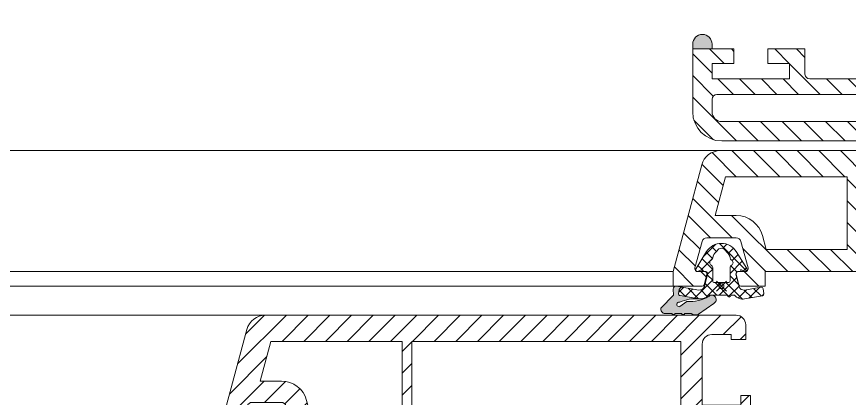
# Model space of a CAD drawing. Header units: millimetres. Extents: x -20000 to 230000, y -17405 to 24510.
# Drawn here: x 105217.7 to 105303.7, y -5920.7 to -5881.2 of the extents above; entities that cross this region are included whole.
import ezdxf

# ---------------------------------------------------------------- set-up
doc = ezdxf.new("R2010")
doc.units = ezdxf.units.MM
doc.header["$PDMODE"] = 35
doc.header["$PDSIZE"] = 0.5
doc.layers.get('0').update_dxf_attribs({"lineweight": 13})
doc.layers.add('0 - Invisible', color=43, linetype='Continuous', lineweight=0, plot=False)
doc.layers.add('1 - Joint', color=7, linetype='Continuous', lineweight=13)
doc.layers.add('1 - PVC', color=7, linetype='Continuous', lineweight=13)

# ---------------------------------------------------------------- blocks, each defined once
blk = doc.blocks.new('*U804')
at = {"layer": '1 - PVC'}
blk.add_line((-51.00000000000051, 501.8840670173668), (-50.99999999999999, 15.11598111865169), dxfattribs=at)
blk = doc.blocks.new('Rehau - Gamme Performance - Z55')
at = {"layer": '1 - PVC'}
h = blk.add_hatch(dxfattribs=at)
h.set_pattern_fill('ANSI31', color=256, scale=0.5, angle=90, style=0)
h.set_pattern_definition([(225, (0, 0), (-1.122532015133644, 1.122532015133644), [])])
edge = h.paths.add_edge_path(flags=16)
edge.add_line((-65.87251832466427, 51.19881142177838), (-65.47091301459295, 49.70000000000073))
edge.add_line((-65.47091301459295, 49.70000000000073), (-56, 49.70000000000073))
edge.add_line((-56, 49.70000000000073), (-56, 57.29999999999927))
edge.add_line((-56, 57.29999999999927), (-69.57885222706682, 57.29999999999928))
edge.add_line((-69.57885222706682, 57.29999999999928), (-70.677443916029, 53.19999999999892))
edge.add_line((-70.677443916029, 53.19999999999892), (-68.48051805564319, 53.19999999999892))
edge.add_arc((-68.48051805564319, 50.50000000000004), 2.69999999999888, 15.000000000040075, 90, ccw=False)
h.paths.add_polyline_path([(-27.20000000352593, 57.30000000000109), (-27.20000000352593, 49.70000000000073), (-55, 49.70000000000073), (-55, 57.30000000000109)], flags=16)
edge = h.paths.add_edge_path()
edge.add_line((-52.29999999999563, 5.000000000000004), (-54.5, 5.000000000000004))
edge.add_arc((-54.5, 4.500000000000004), 0.5, 90, 180)
edge.add_line((-55, 4.500000000000004), (-55, 1.000000000000004))
edge.add_arc((-54, 1.000000000000003), 1, 180, 270)
edge.add_line((-54, 3.306546357697854e-15), (-2, 1.224646799147351e-16))
edge.add_arc((-2, 2), 2, 270, 360)
edge.add_line((1.224646799147353e-16, 2), (8.572527594031472e-16, 14))
edge.add_line((8.572527594031472e-16, 14), (-3.005255888325336, 14))
edge.add_arc((-3.005255888324402, 13.80000000000172), 0.1999999999982798, 90.00000000026766, 165.00000000006)
edge.add_line((-3.198441053580608, 13.85176380902158), (-3.493185165250906, 12.75176380902121))
edge.add_arc((-3.299999999994521, 12.69999999999905), 0.1999999999990494, 164.9999999994347, 269.9999999996813)
edge.add_line((-3.299999999995634, 12.5), (-2.299999999995634, 12.5))
edge.add_arc((-2.299999999998362, 12.20000000000164), 0.2999999999983629, -5.210836206970271e-10, 89.99999999947892, ccw=False)
edge.add_line((-1.999999999999999, 12.19999999999891), (-1.999999999999999, 9.5))
edge.add_arc((-2.499999999999502, 9.499999999999503), 0.4999999999995028, -90.00000000005701, 5.701394911739044e-11, ccw=False)
edge.add_line((-2.5, 9), (-6.519481944349536, 9))
edge.add_arc((-6.519481944348197, 9.499999999998188), 0.4999999999981881, 194.9999999998352, 269.99999999984664, ccw=False)
edge.add_line((-7.002444857491354, 9.370590477448786), (-7.739777747883635, 12.12235428646818))
edge.add_arc((-7.449999999996928, 12.19999999999979), 0.3000000000002084, 90.0000000000307, 195.0000000001583, ccw=False)
edge.add_line((-7.449999999997089, 12.5), (-6.699999999997089, 12.5))
edge.add_arc((-6.699999999998201, 12.69999999999905), 0.1999999999990489, 270.0000000003186, 375.0000000005654)
edge.add_line((-6.506814834741816, 12.75176380902121), (-6.801558946412114, 13.85176380902158))
edge.add_arc((-6.994744111668309, 13.80000000000173), 0.1999999999982653, 14.99999999993691, 89.99999999973564)
edge.add_line((-6.994744111667386, 14), (-20.00000000352884, 14))
edge.add_line((-20.00000000352884, 14), (-20.00000000352884, 21.89999999999964))
edge.add_line((-20.00000000352884, 21.89999999999964), (-22.20000000352593, 21.89999999999964))
edge.add_line((-22.20000000352593, 21.89999999999964), (-22.20000000352593, 23.24485357832054))
edge.add_line((-22.20000000352593, 23.24485357832054), (-24.00000000352884, 23.89999999999964))
edge.add_line((-24.00000000352884, 23.89999999999964), (-24.00000000352884, 21.75))
edge.add_line((-24.00000000352884, 21.75), (-30.30000000352447, 21.75))
edge.add_arc((-30.30000000352447, 23.25), 1.5, 180, 270, ccw=False)
edge.add_line((-31.80000000352447, 23.25), (-31.80000000352447, 29.5))
edge.add_line((-31.80000000352447, 29.5), (-32.30000000352447, 30))
edge.add_line((-32.30000000352447, 30), (-31.80000000352447, 30.5))
edge.add_line((-31.80000000352447, 30.5), (-31.80000000352447, 36.75))
edge.add_arc((-30.30000000352447, 36.75), 1.5, 90, 180, ccw=False)
edge.add_line((-30.30000000352447, 38.25), (-24.00000000352884, 38.25))
edge.add_line((-24.00000000352884, 38.25), (-24.00000000352884, 36.10000000000036))
edge.add_line((-24.00000000352884, 36.10000000000036), (-22.20000000352593, 36.75514642167946))
edge.add_line((-22.20000000352593, 36.75514642167946), (-22.20000000352593, 38.10000000000036))
edge.add_line((-22.20000000352593, 38.10000000000036), (-20.00000000352884, 38.10000000000036))
edge.add_line((-20.00000000352884, 38.10000000000036), (-20.00000000352884, 51.70000000000073))
edge.add_line((-20.00000000352884, 51.70000000000073), (-21.00000000352884, 51.70000000000073))
edge.add_line((-21.00000000352884, 51.70000000000073), (-21.00000000352884, 50.70000000000073))
edge.add_line((-21.00000000352884, 50.70000000000073), (-25.00000000352884, 50.70000000000073))
edge.add_line((-25.00000000352884, 50.70000000000073), (-25.00000000352884, 57))
edge.add_arc((-24.00000000352884, 57), 1, 90, 180, ccw=False)
edge.add_line((-24.00000000352884, 58), (-22.00000000352884, 58))
edge.add_line((-22.00000000352884, 58), (-22.00000000352884, 57.5))
edge.add_line((-22.00000000352884, 57.5), (-20.50000000352884, 57.5))
edge.add_line((-20.50000000352884, 57.5), (-20.50000000352884, 59))
edge.add_arc((-21.50000000352884, 59), 1, 0, 90)
edge.add_line((-21.50000000352884, 60), (-30.00000000352884, 60))
edge.add_line((-30.00000000352884, 60), (-70.11598111865169, 60.00000000000001))
edge.add_arc((-70.1159811186501, 58.00000000000266), 1.999999999997343, 90.00000000004562, 165.0000000000639)
edge.add_line((-72.04783277122624, 58.51763809020486), (-75, 47.50000000000001))
edge.add_line((-75, 47.50000000000001), (-75, 46.00000000000001))
edge.add_line((-75, 46.00000000000001), (-71.99474411166739, 46.00000000000001))
edge.add_arc((-71.99474411166878, 46.19999999999825), 0.1999999999982407, 270.000000000399, 345.0000000006081)
edge.add_line((-71.80155894641211, 46.14823619098025), (-71.50681483474182, 47.24823619098243))
edge.add_arc((-71.69999999999817, 47.30000000000173), 0.1999999999982765, 345.0000000002252, 449.9999999996906)
edge.add_line((-71.69999999999709, 47.50000000000001), (-72.44999999999709, 47.50000000000001))
edge.add_arc((-72.44999999999695, 47.8000000000002), 0.3000000000001961, 164.9999999998384, 269.9999999999729, ccw=False)
edge.add_line((-72.73977774788364, 47.87764571353183), (-72.00244485749863, 50.62940952255122))
edge.add_arc((-71.5194819443508, 50.49999999999819), 0.5000000000036422, 89.9999999998551, 164.9999999999016, ccw=False)
edge.add_line((-71.51948194434954, 51.00000000000183), (-68.48051805564319, 51.00000000000001))
edge.add_arc((-68.48051805564357, 50.50000000000242), 0.4999999999975842, 14.99999999999801, 89.99999999995612, ccw=False)
edge.add_line((-67.99755514250137, 50.62940952255304), (-67.26022225210909, 47.87764571353183))
edge.add_arc((-67.5499999999955, 47.8), 0.2999999999999861, -90.00000000002439, 15.000000000212992, ccw=False)
edge.add_line((-67.54999999999563, 47.50000000000001), (-68.29999999999563, 47.50000000000001))
edge.add_arc((-68.2999999999979, 47.29999999999871), 0.200000000001296, 89.9999999993527, 194.9999999986473)
edge.add_line((-68.49318516525818, 47.24823619098243), (-68.19844105358061, 46.14823619098025))
edge.add_arc((-68.00525588832438, 46.19999999999768), 0.1999999999976693, 194.9999999992672, 269.9999999997273)
edge.add_line((-68.00525588832534, 46.00000000000001), (-65.5, 46.00000000000001))
edge.add_line((-65.5, 46.00000000000001), (-65.5, 47.50000000000001))
edge.add_line((-65.5, 47.50000000000001), (-50.22787593817338, 47.5))
edge.add_arc((-50.22787593817412, 46.50000000000196), 0.9999999999980389, -4.500000000040188, 89.99999999995771, ccw=False)
edge.add_line((-49.230958604443, 46.42154090427357), (-52, 11.23753400942223))
edge.add_line((-52, 11.23753400942224), (-55, 11.5))
edge.add_line((-55, 11.5), (-55, 9.000000000000004))
edge.add_line((-55, 9.000000000000004), (-51.50847331320983, 9.000000000000004))
edge.add_arc((-51.5084733132132, 14.00000000000103), 5.000000000001023, 270.0000000000385, 295.0000000000382)
edge.add_line((-49.39538200450625, 9.46846106481826), (-48.92550278250565, 9.687569344445368))
edge.add_arc((-48.41836086841914, 8.600000000007077), 1.199999999993857, 74.20892022657262, 115.0000000000137, ccw=False)
edge.add_arc((-48.5, 8.311321888265972), 1.499999999999998, 1.34718902700115e-11, 74.20892022657029, ccw=False)
edge.add_line((-47, 8.311321888266324), (-47, 3.70000000000073))
edge.add_arc((-48, 3.70000000000073), 1, -90, 0, ccw=False)
edge.add_line((-48, 2.700000000000731), (-52.29999999999563, 2.700000000000731))
edge.add_line((-52.29999999999563, 2.700000000000731), (-52.29999999999563, 5.000000000000004))
edge = h.paths.add_edge_path(flags=16)
edge.add_arc((-35.80000000352447, 28.5), 1, 180, 270)
edge.add_line((-35.80000000352447, 27.5), (-34.00000000352884, 27.5))
edge.add_line((-34.00000000352884, 27.5), (-34.00000000352884, 23.25))
edge.add_arc((-34.00000000352702, 23.05000000000109), 0.1999999999989086, 90.0000000005211, 180.0000000005211)
edge.add_line((-34.20000000352593, 23.04999999999928), (-34.20000000352593, 2.699999999998912))
edge.add_line((-34.20000000352593, 2.699999999998911), (-44.79999999999563, 2.699999999998911))
edge.add_line((-44.79999999999563, 2.699999999998911), (-44.79999999999563, 4.199999999998911))
edge.add_line((-44.79999999999563, 4.199999999998911), (-44.79999999999563, 5.800000000001094))
edge.add_line((-44.79999999999563, 5.800000000001094), (-44.79999999999563, 8.311321888266324))
edge.add_arc((-48.49999999999427, 8.311321888267054), 3.699999999998631, 359.9999999999887, 434.2089202265474)
edge.add_arc((-48.41836086841614, 8.599999999998895), 3.400000000002142, 74.20892022654432, 113.1443181339283)
edge.add_line((-49.75472569586418, 11.72636035158576), (-49.17440767002699, 19.10000000000037))
edge.add_line((-49.17440767002699, 19.10000000000037), (-46.89684091042, 48.03922954786503))
edge.add_arc((-46.39838224355474, 48.00000000000131), 0.4999999999986852, 90.00000000000807, 175.5000000000115, ccw=False)
edge.add_line((-46.39838224355481, 48.5), (-31.90000000353029, 48.5))
edge.add_line((-31.90000000353029, 48.5), (-22.20000000352593, 48.5))
edge.add_line((-22.20000000352593, 48.5), (-22.20000000352593, 40.44999999999891))
edge.add_line((-22.20000000352593, 40.44999999999891), (-30.30000000352447, 40.44999999999891))
edge.add_arc((-30.30000000352732, 36.74999999999739), 3.700000000001523, 89.99999999995588, 179.9999999999595)
edge.add_line((-34.00000000352884, 36.75), (-34.00000000352884, 32.5))
edge.add_line((-34.00000000352884, 32.5), (-35.80000000352447, 32.5))
edge.add_arc((-35.80000000352447, 31.5), 1, 90, 179.9999999999998)
edge.add_line((-36.80000000352447, 31.5), (-36.80000000352447, 30.89999999999964))
edge.add_line((-36.80000000352447, 30.89999999999964), (-34.00000000352884, 30.89999999999964))
edge.add_line((-34.00000000352884, 30.89999999999964), (-34.00000000352884, 29.10000000000037))
edge.add_line((-34.00000000352884, 29.10000000000037), (-36.80000000352447, 29.10000000000037))
edge.add_line((-36.80000000352447, 29.10000000000037), (-36.80000000352447, 28.5))
edge = h.paths.add_edge_path(flags=16)
edge.add_line((-22.20000000352593, 2.69999999999891), (-22.20000000352593, 19.54999999999927))
edge.add_line((-22.20000000352593, 19.54999999999927), (-30.30000000352447, 19.54999999999928))
edge.add_arc((-30.30000000352655, 23.2500000000047), 3.700000000005421, 223.1362588713335, 270.0000000000321, ccw=False)
edge.add_line((-33.00000000352884, 20.72017787186451), (-33.00000000352884, 2.699999999998912))
edge.add_line((-33.00000000352884, 2.699999999998911), (-22.20000000352593, 2.69999999999891))
h.paths.add_polyline_path([(-13, 11.79999999999927), (-13, 2.699999999998909), (-21.20000000352593, 2.69999999999891), (-21.20000000352593, 11.79999999999927)], flags=16)
edge = h.paths.add_edge_path(flags=16)
edge.add_arc((-6.519481944347775, 9.499999999998549), 2.699999999999276, 194.9999999999267, 269.99999999996265, ccw=False)
edge.add_line((-9.127481675328454, 8.801188578225265), (-9.931010774045717, 11.79999999999927))
edge.add_line((-9.931010774045717, 11.79999999999927), (-12, 11.79999999999927))
edge.add_line((-12, 11.79999999999927), (-12, 2.699999999998909))
edge.add_line((-12, 2.699999999998909), (-2.69999999999709, 2.699999999998909))
edge.add_line((-2.69999999999709, 2.699999999998909), (-2.699999999997089, 6.799999999999272))
edge.add_line((-2.699999999997089, 6.799999999999272), (-6.519481944349536, 6.799999999999272))
at = {"layer": '0 - Invisible'}
for p in [(-69.98342188930837, 46.00000000000001), (-22.19000000000232, 29.99500000000262), (-7.999999999999999, 17), (-51.78258921149632, 14), (-4.994999999995342, 13.99999989999924), (-55, 3.367778697655221e-15), (0, 0)]:
    blk.add_point(p, dxfattribs=at)
at = {"layer": '1 - PVC', "linetype": 'ByBlock', "flags": 128}
for points in [[(-52.29999999999563, 5.000000000000004), (-54.5, 5.000000000000004, 0.414213562373095), (-55, 4.500000000000004), (-55, 1.000000000000003, 0.414213562373095), (-54, 3.306546357697854e-15), (-2, 1.224646799147353e-16, 0.414213562373095), (1.224646799147353e-16, 2), (8.572527594031472e-16, 14), (-3.005255888325336, 14, 0.339454258862365), (-3.198441053580608, 13.85176380902158), (-3.493185165250906, 12.75176380902121, 0.4931454260326414), (-3.299999999995634, 12.5), (-2.299999999995634, 12.5, -0.414213562373095), (-1.999999999999999, 12.19999999999891), (-1.999999999999999, 9.5, -0.4142135623736777), (-2.5, 9), (-6.519481944349535, 9, -0.3394542588634316), (-7.002444857491354, 9.370590477448786), (-7.739777747883635, 12.12235428646818, -0.4931454260319969), (-7.449999999997089, 12.5), (-6.699999999997089, 12.5, 0.4931454260326414), (-6.506814834741816, 12.75176380902121), (-6.801558946412114, 13.85176380902158, 0.3394542588623977), (-6.994744111667386, 14), (-20.00000000352884, 14), (-20.00000000352884, 21.89999999999964), (-22.20000000352593, 21.89999999999964), (-22.20000000352593, 23.24485357832054), (-24.00000000352884, 23.89999999999964), (-24.00000000352884, 21.75), (-30.30000000352447, 21.75, -0.414213562373095), (-31.80000000352447, 23.25), (-31.80000000352447, 29.5), (-32.30000000352447, 30), (-31.80000000352447, 30.5), (-31.80000000352447, 36.75, -0.414213562373095), (-30.30000000352447, 38.25), (-24.00000000352884, 38.25), (-24.00000000352884, 36.10000000000036), (-22.20000000352593, 36.75514642167946), (-22.20000000352593, 38.10000000000036), (-20.00000000352884, 38.10000000000036), (-20.00000000352884, 51.70000000000073), (-21.00000000352884, 51.70000000000073), (-21.00000000352884, 50.70000000000073), (-25.00000000352884, 50.70000000000073), (-25.00000000352884, 57, -0.414213562373095), (-24.00000000352884, 58), (-22.00000000352884, 58), (-22.00000000352884, 57.5), (-20.50000000352884, 57.5), (-20.50000000352884, 59, 0.414213562373095), (-21.50000000352884, 60), (-30.00000000352884, 60), (-70.11598111865169, 60.00000000000001, 0.3394542588634644), (-72.04783277122624, 58.51763809020486), (-75, 47.50000000000001), (-75, 46.00000000000001), (-71.99474411166739, 46.00000000000001, 0.3394542588644011), (-71.80155894641211, 46.14823619098025), (-71.50681483474182, 47.24823619098243, 0.493145426028392), (-71.69999999999709, 47.50000000000001), (-72.44999999999709, 47.50000000000001, -0.4931454260320239), (-72.73977774788364, 47.87764571353183), (-72.00244485749863, 50.62940952255122, -0.3394542588636037), (-71.51948194434954, 51.00000000000183), (-68.48051805564319, 51.00000000000001, -0.3394542588631731), (-67.99755514250137, 50.62940952255304), (-67.26022225210909, 47.87764571353183, -0.4931454260325909), (-67.54999999999563, 47.50000000000001), (-68.29999999999563, 47.50000000000001, 0.4931454260274696), (-68.49318516525818, 47.24823619098243), (-68.19844105358061, 46.14823619098025, 0.3394542588656097), (-68.00525588832534, 46.00000000000001), (-65.5, 46.00000000000001), (-65.5, 47.50000000000001), (-50.22787593817338, 47.5, -0.437408972678621), (-49.230958604443, 46.42154090427357), (-52, 11.23753400942224), (-55, 11.5), (-55, 9.000000000000004), (-51.50847331320983, 9.000000000000004, 0.10951781168324), (-49.39538200450625, 9.46846106481826), (-48.92550278250565, 9.687569344445368, -0.1798882176655075), (-48.0918043421043, 9.754712446941998, -0.3356092712833857), (-47, 8.311321888266324), (-47, 3.70000000000073, -0.414213562373095), (-48, 2.700000000000731), (-52.29999999999563, 2.700000000000731)], [(-65.87251832466427, 51.19881142177838), (-65.47091301459295, 49.70000000000073), (-56, 49.70000000000073), (-56, 57.29999999999927), (-69.57885222706682, 57.29999999999928), (-70.677443916029, 53.19999999999892), (-68.48051805564319, 53.19999999999892, -0.3394542588631813)], [(-36.80000000352447, 28.5, 0.414213562373095), (-35.80000000352447, 27.5), (-34.00000000352884, 27.5), (-34.00000000352884, 23.25, 0.414213562373095), (-34.20000000352593, 23.04999999999928), (-34.20000000352593, 2.699999999998911), (-44.79999999999563, 2.699999999998911), (-44.79999999999563, 4.199999999998911), (-44.79999999999563, 5.800000000001094), (-44.79999999999563, 8.311321888266324, 0.335609271283394), (-47.49311737718381, 11.87168526633286, 0.1715412382788157), (-49.75472569586418, 11.72636035158576), (-49.17440767002699, 19.10000000000037), (-46.89684091042, 48.03922954786503, -0.3913924554631052), (-46.39838224355481, 48.5), (-31.90000000353029, 48.5), (-22.20000000352593, 48.5), (-22.20000000352593, 40.44999999999891), (-30.30000000352447, 40.44999999999891, 0.4142135623731134), (-34.00000000352884, 36.75), (-34.00000000352884, 32.5), (-35.80000000352447, 32.5, 0.414213562373095), (-36.80000000352447, 31.5), (-36.80000000352447, 30.89999999999964), (-34.00000000352884, 30.89999999999964), (-34.00000000352884, 29.10000000000037), (-36.80000000352447, 29.10000000000037)], [(-22.20000000352593, 2.69999999999891), (-22.20000000352593, 19.54999999999927), (-30.30000000352447, 19.54999999999928, -0.2073801119521994), (-33.00000000352884, 20.72017787186451), (-33.00000000352884, 2.699999999998911)], [(-6.519481944349536, 6.799999999999272, -0.3394542588635505), (-9.127481675328454, 8.801188578225265), (-9.931010774045717, 11.79999999999927), (-12, 11.79999999999927), (-12, 2.699999999998909), (-2.69999999999709, 2.699999999998909), (-2.699999999997089, 6.799999999999272)]]:
    blk.add_lwpolyline(points, format="xyb", close=True, dxfattribs=at)
at = {"layer": '1 - PVC', "linetype": 'ByBlock'}
for points in [[(-27.20000000352593, 57.30000000000109), (-27.20000000352593, 49.70000000000073), (-55, 49.70000000000073), (-55, 57.30000000000109)], [(-13, 11.79999999999927), (-13, 2.699999999998909), (-21.20000000352593, 2.69999999999891), (-21.20000000352593, 11.79999999999927)]]:
    blk.add_lwpolyline(points, close=True, dxfattribs=at)
blk = doc.blocks.new('*U428')
at = {"layer": '1 - Joint', "linetype": 'ByBlock'}
blk.add_hatch(color=256, dxfattribs=at).paths.add_polyline_path([(2.837325350334595, 3.139991519083196), (2.837230218505284, 3.783950421553527, 0.5773502691894579), (2.837179043450761, 4.130360579289117), (2.837082144486431, 4.786281435543059, 0.5773502691909409), (2.837030969431908, 5.132691593276831), (2.836925737877665, 5.845016760584257, 0.4193348017584231), (2.27370869603874, 6.282638477367072), (0.9436061346323195, 4.973423669500335), (0.3123396824385063, 5.000109868433356, 0.4776593921746675), (0.003963884089444891, 4.649794824750643), (0.1108990051861845, 4.024656032906933, -0.406954113261026), (0.3554536081701379, 4.364833528126837), (0.7494759464625539, 4.434306012226443, -0.4186793779256662), (0.9816712415331502, 4.269069366799158), (1.304053628361999, 2.355574123706901, -0.1252863138081158), (1.658837343635242, 4.297025540807226, -1.387029410552403), (2.110892919166418, 4.301161987306841), (1.585120378506418, 3.56910120961038, -0.153630631233487), (1.052299900505204, 1.300656256895308, 0.167658565838902), (0.9341191521853036, 1.032052687149189), (0.9341191521853036, 0.9581185570023079, 0.7449870863440491), (1.777665545088894, 0.7801199396617445), (2.905789576016105, 2.370638600377788, 0.2506215972346258)])
h = blk.add_hatch(dxfattribs=at)
h.set_pattern_fill('ANSI37', color=256, scale=0.25, style=0)
h.set_pattern_definition([(45, (0, 0), (-0.561266007566822, 0.5612660075668221), []), (135, (0, 0), (-0.5612660075668221, -0.561266007566822), [])])
h.paths.add_polyline_path([(0.9341191521853036, 0.9581185570023079, -0.04115551601890488), (0.9341191521853036, 1.032052687149189), (0.9341191521853036, 1.363633654231307, 0.2771051803063581), (1.304053628362454, 2.355574123705082), (0.981165421449078, 4.272071653411331, 0.4142135623735269), (0.7494759464620991, 4.434306012226443), (0.3554536081701379, 4.364833528126837, 0.4069541132610259), (0.1108990051861845, 4.024656032906933), (0.3987534679972673, 2.341869411793596, -0.388878731853411), (0.0357591140418666, 1.772082409815994), (-1.225078089887574, 1.434242099237963, -0.4142135623730951), (-1.525078089887756, 1.734242099237236), (-1.525078089887756, 2.010642202159943), (-1.714314720503807, 2.010642202159943), (-1.543816532480377, 2.376276746312215, 0.1095178116833867), (-1.525078089887301, 2.460800398659558, 0.414213562372962), (-1.725078089887574, 2.660800398660286, 0.1408717361745996), (-1.831281991344894, 2.63027231761771), (-3.57761294758302, 1.535889472777854, 0.2582714339693256), (-4.421777834461864, 0.01064220215994364, 0.2582714339694442), (-3.577612947582566, -1.514605068457967), (-1.83128199134535, -2.608987913296005, 0.1408717361754908), (-1.725078089887575, -2.639515994340399, 0.4142135623730951), (-1.525078089887757, -2.439515994339672, 0.1095178116837978), (-1.543816532480378, -2.354992341990509), (-1.714314720503808, -1.989357797840057), (-1.525078089887757, -1.989357797840057), (-1.525078089887757, -1.789357797841148, -0.414213562373428), (-1.22507808988712, -1.489357797840057), (0.03575911404186594, -1.827198108418088, -0.3888787318534718), (0.3987534679972664, -2.39698511039569), (0.1041466368151297, -4.067783476015393, 0.04366094290853437), (0.1011081874175936, -4.102513111547523, 0.3639702342659416), (0.2663785518843717, -4.299474662149805), (0.758899242387087, -4.386319348443067, 0.03772682989310878), (0.7888898933433658, -4.389301645021987, 0.3706939118394439), (0.9905904285233184, -4.224087433374734), (1.314452114771029, -2.387376540084006, 0.2713813844121956), (0.9341191521853032, -1.342260662717308), (0.9341191521853032, -0.9891440048413644, 1), (0.9341191521853033, -0.5891440048399093)])
h.paths.add_polyline_path([(-0.3658808478144236, 0.7106422021588515), (-0.3658808478144239, -0.6893577978407847, -0.4142135623735945), (-0.5658808478146967, -0.8893577978415123), (-1.902162592191417, -0.889357797839693, 0.2679491924312639), (-2.16197021332664, -1.039357797841148, -0.2679491924311203), (-2.421777834462318, -1.189357797838965, -0.2713242461924865), (-2.683452612631299, -1.036076271353522, 0.2434314752799365), (-2.913794247934675, -0.8844355081109819, -0.2106048335014689), (-3.543891381010326, -0.5238521096653124, 0.1163404642471713), (-3.648952251402989, -0.434769724362922, -0.2819206211492917), (-3.921777834462318, 0.01064220215994355, -0.2819206211492656), (-3.648952251402989, 0.45605412868099, 0.1163404642473058), (-3.543891381010326, 0.5451365139851994, -0.2106048335014686), (-2.913794247934675, 0.9057199124308687, 0.2434314752799362), (-2.683452612631299, 1.057360675673408, -0.2713242461923491), (-2.421777834462318, 1.210642202160671, -0.2679491924311201), (-2.16197021332664, 1.060642202159216, 0.2679491924306129), (-1.902162592192326, 0.9106422021595794), (-0.5658808478142416, 0.9106422021595791, -0.4142135623730951)], flags=16)
at = {"layer": '0 - Invisible', "linetype": 'ByBlock'}
blk.add_point((0, 0), dxfattribs=at)
at = {"layer": '1 - Joint', "linetype": 'ByBlock'}
for points in [[(2.110892919166418, 4.301161987306841), (1.585120378506418, 3.56910120961038, -0.153630631233487), (1.052299900505204, 1.300656256895308, 1.132680330705248), (1.777665545088894, 0.7801199396617445), (2.905789576016105, 2.370638600377788, 0.2506215972346257), (2.837325350334595, 3.139991519083196), (2.837230218505284, 3.783950421553527, 0.577350269189458), (2.837179043450761, 4.130360579289117), (2.837082144486431, 4.786281435543059, 0.5773502691894251), (2.837030969431908, 5.132691593275012), (2.836925737877665, 5.845016760584257, 0.4193348017583478), (2.27370869603874, 6.282638477367072), (0.9436061346323195, 4.973423669500335), (0.3123396824385063, 5.000109868433356, 0.4776593921746676), (0.003963884089444891, 4.649794824750643), (0.3987534679972673, 2.341869411793596, -0.3888787318534825), (0.0357591140418666, 1.772082409815994), (-1.225078089887574, 1.434242099237963, -0.414213562373095), (-1.525078089887756, 1.734242099237236), (-1.525078089887756, 2.010642202159943), (-1.714314720503807, 2.010642202159943), (-1.543816532480377, 2.376276746312215, 0.1095178116833867), (-1.525078089887301, 2.460800398659558, 0.4142135623729619), (-1.725078089887574, 2.660800398660286, 0.1408717361754908), (-1.831281991345349, 2.63027231761771), (-3.57761294758302, 1.535889472777854, 0.2582714339693255), (-4.421777834461864, 0.01064220215994364, 0.2582714339693255), (-3.577612947583475, -1.514605068457967), (-1.83128199134535, -2.608987913296005, 0.1408717361754908), (-1.725078089887575, -2.639515994340399, 0.414213562373095), (-1.525078089887757, -2.439515994339672, 0.1095178116831429), (-1.543816532479923, -2.354992341990509), (-1.714314720503808, -1.989357797840057), (-1.525078089887757, -1.989357797840057), (-1.525078089887757, -1.789357797841148, -0.414213562373095), (-1.225078089887575, -1.489357797840057), (0.03575911404186594, -1.827198108418088, -0.3888787318534718), (0.3987534679972664, -2.39698511039569), (0.1041466368151297, -4.067783476015393, 0.04366094290853437), (0.1011081874175936, -4.102513111547523, 0.3639702342662791), (0.2663785518843717, -4.299474662149805), (0.758899242387087, -4.386319348443067, 0.03772682989310878), (0.7888898933433658, -4.389301645021987, 0.3706939118394439), (0.9905904285233184, -4.224087433374734), (1.314452114771029, -2.387376540084006, 0.2713813844121955), (0.9341191521853032, -1.342260662717308), (0.9341191521853032, -0.9891440048413644, 0.9999999999999999), (0.9341191521853033, -0.5891440048399093), (0.9341191521853036, 1.363633654231307, 0.277105180306966), (1.304053628361999, 2.355574123706901, -0.1252863138081164), (1.658837343635242, 4.297025540807226, -1.387029410552403)], [(-3.648952251402989, 0.45605412868099, 0.1163404642473058), (-3.543891381010326, 0.5451365139851994, -0.2106048335014686), (-2.913794247934675, 0.9057199124308687, 0.2434314752799362), (-2.683452612631299, 1.057360675673408, -0.2713242461923491), (-2.421777834462318, 1.210642202160671, -0.2679491924311201), (-2.16197021332664, 1.060642202159216, 0.2679491924311205), (-1.902162592191416, 0.9106422021595794), (-0.5658808478142416, 0.9106422021595791, -0.414213562373095), (-0.3658808478144236, 0.7106422021588515), (-0.3658808478144239, -0.6893577978407847, -0.414213562373095), (-0.565880847814242, -0.8893577978415123), (-1.902162592191417, -0.889357797839693, 0.2679491924312639), (-2.16197021332664, -1.039357797841148, -0.2679491924311203), (-2.421777834462318, -1.189357797838965, -0.2713242461924865), (-2.683452612631299, -1.036076271353522, 0.2434314752799365), (-2.913794247934675, -0.8844355081109819, -0.2106048335014689), (-3.543891381010326, -0.5238521096653124, 0.1163404642471713), (-3.648952251402989, -0.434769724362922, -0.2819206211492917), (-3.921777834462318, 0.01064220215994355, -0.2819206211492657)]]:
    blk.add_lwpolyline(points, format="xyb", close=True, dxfattribs=at)
blk.add_lwpolyline([(1.304053628361999, 2.355574123706901), (0.981165421449078, 4.272071653411331, 0.4142135623729482), (0.7494759464625539, 4.434306012226443), (0.3554536081701379, 4.364833528126837, 0.40695411326285), (0.1108990051861845, 4.024656032905114)], format="xyb", dxfattribs=at)
blk = doc.blocks.new('*U803')
at = {"layer": '1 - PVC'}
for p, q in [((15.11598111861784, 59.99999999999982), (595.884067017402, 59.99999999999301)), ((591.0000481360191, 47.49999999999306), (20.00000000000057, 47.49999999999977)), ((20.00000000000055, 45.99999999999976), (591.0000481360191, 45.99999999999306))]:
    blk.add_line(p, q, dxfattribs=at)
at = {"xscale": -1, "rotation": 89.99999999999937}
blk.add_blockref('*U428', (596.0000481360191, 45.99999999999311), dxfattribs=at)
blk.add_blockref('Rehau - Gamme Performance - Z55', (619.0000481360182, -17.00000000000728))
blk = doc.blocks.new('Rehau - DL98')
at = {"layer": '1 - PVC', "linetype": 'ByBlock'}
h = blk.add_hatch(dxfattribs=at)
h.set_pattern_fill('ANSI31', color=256, scale=0.5, angle=270, style=0)
h.set_pattern_definition([(315, (98, 0), (1.122532015133644, 1.122532015133644), [])])
h.paths.add_polyline_path([(1.879529492071015, 37.82031643489609, 0.3966685553808879), (0, 35.8239480178454), (0, 0), (1.799999999988358, 0, 0.4689688986931894), (3.766506847430719, 2.364487062906846), (2.999999999985448, 6.499999999883585), (3, 14.99999999994179), (38, 15), (39.80000000000291, 15, 0.4689688986932354), (41.76650684743072, 17.36448706290685), (41, 21.5), (41, 22.5, -0.4142135623730951), (41.5, 23), (51.30000000000291, 23), (51.30000000000291, 16, 0.4142135623730951), (51.80000000000291, 15.5), (58.99999999998545, 15.5), (59, 18.20000000001164), (54.00000000001455, 18.20000000001164), (54.00000000001455, 23.20000000006985), (68, 23.20000000001164), (86.00000000001455, 23.20000000001164), (86.00000000001455, 18.20000000001164), (81.00000000001455, 18.20000000001164), (80.99999999998545, 15.5), (89.69999999999709, 15.5, 0.4142135623730951), (90.19999999999709, 16), (90.19999999999709, 20.5), (89.69999999999709, 20.5, -0.4142135623730951), (88.69999999999709, 21.5), (88.69999999999709, 22, -0.4142135623730951), (89.69999999999709, 23), (94.30000000000291, 23, -0.4142135623731307), (95, 22.29999999998836), (95.00000000001455, 21.5), (94.23349315256928, 17.36448706290685, 0.2850017038207022), (95, 15.40000000002328), (95, 15), (97.99999999998545, 15), (98, 25.90000000002328), (98, 66, 0.4142135623730951), (97, 67), (93, 67), (92.99999999998545, 64.29999999998836), (95.30000000000291, 64.29999999998836), (95.30000000000291, 60, -0.4142135623730951), (94.30000000000291, 59), (88.5, 59, -0.4142135623730951), (87.5, 60), (87.5, 60.5, -0.4142135623730951), (88.5, 61.5), (89, 61.5), (89, 67), (86.49999999998545, 67), (86.7624659905996, 64), (68.32562743491144, 62.5489893371705), (67.99999999998545, 62.22336190222995), (67.72188789721986, 62.50147400511196), (51.57845909573371, 61.23095860442845, -0.4374089726612938), (50.5, 62.22787593811518), (50.5, 77.5), (52, 77.5), (52, 80.00525588833261, 0.3394542588165427), (51.85176380905614, 80.19844105356606), (50.75176380902121, 80.49318516528001, 0.493145426031467), (50.5, 80.29999999998836), (50.5, 79.54999999998836, -0.4931454260510824), (50.12235428644635, 79.26022225210909), (47.37059047745424, 79.99755514250137, -0.3394542588633446), (47, 80.48051805567229), (47, 83.51948194432771, -0.3394542588633955), (47.37059047745424, 84.00244485749863), (50.1223542864609, 84.73977774789091, -0.4931454260917456), (50.5, 84.44999999995343), (50.5, 83.70000000001164, 0.4931454260900017), (50.75176380905032, 83.50681483471999), (51.85176380901248, 83.80155894643394, 0.3394542589447556), (52, 83.9947441117256), (52.00000000001455, 87.00000000005821), (50.49999999995634, 87.00000000005821), (39.48236190978787, 84.04783277120441, 0.3394542588633612), (38, 82.11598111863714), (38, 40)])
h.paths.add_polyline_path([(38, 37.29508844472002), (38, 17.70000000001164), (2.30000000000291, 17.70000000001164), (2.30000000000291, 35.14077809988521)], flags=16)
h.paths.add_polyline_path([(40, 37.413897450082, 0.327538221718526), (40.69999999999709, 38.3678366515087), (40.69999999998254, 41), (48.19999999999709, 41), (48.19999999999709, 25.70000000001164), (46.30000000000291, 25.70000000001164), (44, 25.70000000001164), (40, 25.70000000001164)], flags=16)
h.paths.add_polyline_path([(40.70000000001164, 43), (40.69999999999709, 67), (48.20000000001164, 67), (48.20000000001164, 43)], flags=16)
h.paths.add_polyline_path([(50.19999999999709, 57.56843380007194), (50.19999999999709, 57.95192733907606, -0.3913924554663752), (50.66077045215934, 58.45038600597763), (53.69999999999709, 58.68957855878398), (53.83241696543701, 58.70000000001164), (65.5, 59.61825869936729), (65.49999999998545, 56.89999999996508), (67, 56.90000000002328), (67, 59.73631125950487), (69, 59.89371467323508), (69, 56.90000000002328), (70.5, 56.89999999996508), (70.5, 60.01176723343087), (82, 60.91683686187025), (82.00000000001455, 56.89999999996508), (83.50000000001455, 56.90000000002328), (83.5, 61.03488942218246), (84.79999999998836, 61.13720164098777), (84.80000000000291, 60.5), (84.80000000000291, 60, 0.2288714561773755), (86, 57.27236366062425), (86, 25.90000000002328), (50.19999999999709, 25.90000000002328)], flags=16)
h.paths.add_polyline_path([(40.69999999999709, 69.00000000005821), (40.70000000001164, 81.5788522270741), (44.69999999999709, 82.65064899693243), (44.69999999999709, 80.48051805567229, 0.3394542588589886), (46.77530667366227, 77.77592574205482), (48.19999999999709, 77.39418031577952), (48.19999999999709, 69)], flags=16)
h.paths.add_polyline_path([(88.30000000000291, 43), (95.29999999998836, 42.99999999994179), (95.30000000000291, 25.70000000006985), (88.29999999998836, 25.70000000006985)], flags=16)
h.paths.add_polyline_path([(88.30000000001746, 45), (88.30000000000291, 56.29999999998836), (88.69999999999709, 56.29999999998836), (88.69999999999709, 55.5, 0.4142135623730951), (89.69999999999709, 54.5), (90.19999999998254, 54.5), (90.19999999999709, 56.30000000004657), (91.80000000001746, 56.30000000004657), (91.80000000000291, 54.5), (92.30000000000291, 54.5, 0.4142135623730951), (93.30000000000291, 55.5), (93.30000000000291, 56.29999999998836), (95.30000000000291, 56.29999999998836), (95.30000000000291, 45)], flags=16)
h.paths.add_polyline_path([(98.00000000001455, 15.00000000005821), (95, 15.00000000005821), (95, 0, 0.4142135623730951), (98, 3)], flags=17)
at = {"layer": '0 - Invisible'}
blk.add_point((52, 82), dxfattribs=at)
at = {"layer": '1 - PVC', "linetype": 'ByBlock'}
blk.add_lwpolyline([(50.5, 62.22787593817338), (50.5, 77.5), (52, 77.5), (52, 80.00525588833261, 0.3394542588632405), (51.85176380901248, 80.19844105356606), (50.75176380902121, 80.49318516528001, 0.493145426031467), (50.5, 80.29999999998836), (50.5, 79.54999999998836, -0.4931454260314353), (50.1223542864609, 79.26022225210909), (47.37059047745424, 79.99755514250137, -0.3394542588633447), (47, 80.48051805567229), (47, 83.51948194432771, -0.3394542588633955), (47.37059047745424, 84.00244485749863), (50.1223542864609, 84.73977774789091, -0.4931454260314429), (50.5, 84.45000000001164), (50.5, 83.70000000001164, 0.4931454260310607), (50.75176380902121, 83.50681483471999), (51.85176380901248, 83.80155894643394, 0.339454258863612), (52, 83.99474411166739), (52, 87), (50.5, 87), (39.48236190978787, 84.04783277120441, 0.3394542588633613), (38, 82.11598111863714), (38, 40)], format="xyb", dxfattribs=at)
blk.add_lwpolyline([(40.69999999999709, 69), (40.69999999999709, 81.5788522270741), (44.69999999999709, 82.65064899681602), (44.69999999999709, 80.48051805567229, 0.3394542588634359), (46.77530667372048, 77.77592574205482), (48.19999999999709, 77.39418031577952), (48.19999999999709, 69), (40.69999999999709, 69)], format="xyb", close=True, dxfattribs=at)
blk = doc.blocks.new('Rehau - Coulisse C3')
at = {"layer": '1 - Joint', "linetype": 'ByBlock'}
for points in [[(47.26650480601529, -8.5), (44.01650480601529, -8.5), (45.14698318036972, -16.07381301891292, 0.3714528131433199), (45.64150480601529, -16.5, 0.3714528131432862), (46.13602643167542, -16.07381301891292)], [(46.26650480601529, -26, 0.4142135623730951), (45.26650480601529, -27), (45.26650480601529, -27.5), (47.26650480601529, -27.5), (47.26650480601529, -27, 0.4142135623730951)]]:
    blk.add_hatch(color=256, dxfattribs=at).paths.add_polyline_path(points)
at = {"layer": '1 - PVC', "linetype": 'ByBlock'}
h = blk.add_hatch(dxfattribs=at)
h.set_pattern_fill('ANSI31', color=256, scale=0.5, style=0)
h.set_pattern_definition([(45, (0, 0), (-1.122532015133644, 1.122532015133644), [])])
h.paths.add_polyline_path([(44.26650480601529, 0), (37.26650480601529, 0), (0, 0), (0.4893009611987509, -8), (0.9148679638165049, -14.95795898820506), (2.774954104301287, -15.88536372722592), (2.355694162368309, -9.030524269794114, -0.4322206989170116), (2.854761561582563, -8.5), (8.066504806018202, -8.5, -0.4142135623730951), (8.566504806018202, -9), (8.566504806018202, -30.09999999997672, -0.4142135623731799), (8.066504806018202, -30.59999999997672), (4.145292846762459, -30.59999999997672, -0.396432827365101), (3.646225447548204, -30.13052426977083), (3.263342420585104, -23.87044211459579), (1.530143286741804, -25.01762159599457), (2.090730751020601, -34.18314561859006, 0.3964328273650712), (5.085135146291577, -37), (44.26650480601529, -37, 0.4142135623730951), (47.26650480601529, -34), (47.26650480601529, -27.5), (45.26650480601529, -27.5), (43.01650480601529, -27.5), (43.01650480601529, -29), (45.26650480601529, -29), (45.26650480601529, -30.59999999997672), (37.26650480601529, -30.59999999997672), (37.26650480601529, -29), (39.51650480601529, -29), (39.51650480601529, -27.5), (35.66650480602402, -27.5), (35.66650480602402, -30.09999999997672, -0.4142135623730951), (35.16650480602402, -30.59999999997672), (17.76650480601529, -30.59999999997672, -0.4142135623730951), (17.26650480601529, -30.09999999997672), (17.26650480601529, -9, -0.4142135623730951), (17.76650480601529, -8.5), (35.16650480602402, -8.5, -0.4142135623730951), (35.66650480602402, -9), (35.66650480602402, -10), (37.26650480601529, -10), (37.26650480601529, -8.5), (39.51650480601529, -8.5), (39.51650480601529, -7), (37.26650480601529, -7), (37.26650480601529, -5.400000000023283), (45.26650480601529, -5.400000000023283), (45.26650480601529, -7), (43.01650480601529, -7), (43.01650480601529, -8.5), (44.01650480601529, -8.5), (47.26650480601529, -8.5), (47.26650480601529, -3, 0.4142135623730958)])
h.paths.add_polyline_path([(17.76650480601529, -2), (44.26650480601529, -2, -0.4142135623730951), (45.26650480601529, -3), (45.26650480601529, -3.799999999988358), (37.26650480601529, -3.799999999988358, 0.4142135623730536), (35.66650480602402, -5.400000000023283), (35.66650480602402, -6.400000000023283, -0.4142135623730951), (35.16650480602402, -6.900000000023283), (17.76650480601529, -6.900000000023283, -0.4142135623730951), (17.26650480601529, -6.400000000023283), (17.26650480601529, -2.5, -0.4142135623730951)], flags=16)
h.paths.add_polyline_path([(15.66650480602402, -2.5), (15.66650480602402, -6.400000000023283, -0.4142135623730951), (15.16650480602402, -6.900000000023283), (2.495365011782269, -6.900000000023283, -0.3964328273653322), (1.996297612568014, -6.430524269759189), (1.757763393979985, -2.530524269794114, -0.4322206989177161), (2.25683079319424, -2), (15.16650480602402, -2, -0.4142135623730951)], flags=16)
h.paths.add_polyline_path([(15.66650480602402, -9), (15.66650480602402, -30.09999999997672, -0.4142135623730211), (15.16650480602402, -30.59999999997672), (10.66650480602402, -30.59999999997672, -0.4142135623737599), (10.16650480602402, -30.09999999997672), (10.16650480602402, -9, -0.4142135623730945), (10.66650480602402, -8.5), (15.16650480602402, -8.5, -0.4142135623730951)], flags=16)
h.paths.add_polyline_path([(17.76650480601529, -32.20000000001164), (44.76650480601529, -32.20000000001164, -0.4142135623730951), (45.26650480601529, -32.70000000001164), (45.26650480601529, -34, -0.4142135623730951), (44.26650480601529, -35), (17.76650480601529, -35, -0.4142135623730951), (17.26650480601529, -34.5), (17.26650480601529, -32.70000000001164, -0.4142135623730955)], flags=16)
h.paths.add_polyline_path([(15.16650480602402, -32.20000000001164, -0.4142135623730951), (15.66650480602402, -32.70000000001164), (15.66650480602402, -34.5, -0.4142135623730951), (15.16650480602402, -35), (4.214034638018347, -35, -0.396432827365141), (3.714967238804093, -34.53052426979411), (3.604874522527098, -32.73052426974755, -0.4322206989176171), (4.103941921741352, -32.20000000001164)], flags=16)
at = {"layer": '0 - Invisible'}
blk.add_point((1.222505625279155, -19.98779029207071), dxfattribs=at)
at = {"layer": '1 - Joint', "linetype": 'ByBlock'}
for p, q in [((44.01650480601529, -8.5), (47.26650480601529, -8.5)), ((44.01650480601529, -8.5), (45.14698318036972, -16.07381301891292)), ((46.13602643167542, -16.07381301891292), (47.26650480601529, -8.5)), ((45.26650480601529, -27), (45.26650480601529, -27.5)), ((45.26650480601529, -27.5), (47.26650480601529, -27.5)), ((47.26650480601529, -27.5), (47.26650480601529, -27))]:
    blk.add_line(p, q, dxfattribs=at)
for centre, radius, start, end in [((45.64150480601529, -16), 0.5000000000003367, 188.4893769406414, 270), ((45.64150480601529, -16), 0.5, 270, 351.5106230593586), ((46.26650480601529, -27), 1, 90, 180), ((46.26650480601529, -27), 1, 0, 90)]:
    blk.add_arc(centre, radius, start, end, dxfattribs=at)
at = {"layer": '1 - PVC', "linetype": 'ByBlock'}
for points in [[(47.26650480601529, -27.5), (47.26650480601529, -34, -0.414213562373095), (44.26650480601529, -37), (5.085135146291577, -37, -0.3964328273666827), (2.090730751020601, -34.18314561859006), (1.530143286741804, -25.01762159599457), (3.263342420585104, -23.87044211459579), (3.646225447548204, -30.13052426971262, 0.3964328273666827), (4.145292846762459, -30.59999999997672), (8.066504806018202, -30.59999999997672, 0.414213562373095), (8.566504806018202, -30.09999999997672), (8.566504806018202, -9, 0.414213562373095), (8.066504806018202, -8.5), (2.854761561582563, -8.5, 0.4322206989157448), (2.355694162368309, -9.030524269794114), (2.774954104301287, -15.88536372722592), (0.9148679638165049, -14.95795898820506), (0.4893009611987509, -8), (0, 0), (37.26650480601529, 0), (44.26650480601529, 0, -0.414213562373095), (47.26650480601529, -3), (47.26650480601529, -8.5)], [(44.01650480601529, -8.5), (43.01650480601529, -8.5), (43.01650480601529, -7), (45.26650480601529, -7), (45.26650480601529, -5.400000000023283), (37.26650480601529, -5.400000000023283), (37.26650480601529, -7), (39.51650480601529, -7), (39.51650480601529, -8.5), (37.26650480601529, -8.5), (37.26650480601529, -10), (35.66650480602402, -10), (35.66650480602402, -9, 0.414213562373095), (35.16650480602402, -8.5), (17.76650480601529, -8.5, 0.414213562373095), (17.26650480601529, -9), (17.26650480601529, -30.09999999997672, 0.414213562373095), (17.76650480601529, -30.59999999997672), (35.16650480602402, -30.59999999997672, 0.414213562373095), (35.66650480602402, -30.09999999997672), (35.66650480602402, -27.5), (39.51650480601529, -27.5), (39.51650480601529, -29), (37.26650480601529, -29), (37.26650480601529, -30.59999999997672), (45.26650480601529, -30.59999999997672), (45.26650480601529, -29), (43.01650480601529, -29), (43.01650480601529, -27.5), (45.26650480601529, -27.5)]]:
    blk.add_lwpolyline(points, format="xyb", dxfattribs=at)
for points in [[(1.757763393979985, -2.530524269794114), (1.996297612568014, -6.430524269759189, 0.3964328273666827), (2.495365011782269, -6.900000000023283), (15.16650480602402, -6.900000000023283, 0.414213562373095), (15.66650480602402, -6.400000000023283), (15.66650480602402, -2.5, 0.414213562373095), (15.16650480602402, -2), (2.25683079319424, -2, 0.4322206989157448)], [(37.26650480601529, -3.799999999988358), (45.26650480601529, -3.799999999988358), (45.26650480601529, -3, 0.414213562373095), (44.26650480601529, -2), (17.76650480601529, -2, 0.414213562373095), (17.26650480601529, -2.5), (17.26650480601529, -6.400000000023283, 0.414213562373095), (17.76650480601529, -6.900000000023283), (35.16650480602402, -6.900000000023283, 0.414213562373095), (35.66650480602402, -6.400000000023283), (35.66650480600947, -5.400000000023283, -0.414213562373095)], [(10.66650480602402, -8.5, 0.414213562373095), (10.16650480602402, -9), (10.16650480602402, -30.09999999997672, 0.414213562373095), (10.66650480602402, -30.59999999997672), (15.16650480602402, -30.59999999997672, 0.414213562373095), (15.66650480602402, -30.09999999997672), (15.66650480602402, -9, 0.414213562373095), (15.16650480602402, -8.5)], [(3.714967238804093, -34.53052426973591, 0.3964328273666827), (4.214034638018347, -35), (15.16650480602402, -35, 0.414213562373095), (15.66650480602402, -34.5), (15.66650480602402, -32.70000000001164, 0.414213562373095), (15.16650480602402, -32.20000000001164), (4.103941921741352, -32.20000000001164, 0.4322206989157448), (3.604874522527098, -32.73052426974755)], [(44.76650480601529, -32.20000000001164), (17.76650480601529, -32.20000000001164, 0.414213562373095), (17.26650480601529, -32.70000000001164), (17.26650480601529, -34.5, 0.414213562373095), (17.76650480601529, -35), (44.26650480601529, -35, 0.414213562373095), (45.26650480601529, -34), (45.26650480601529, -32.70000000001164, 0.414213562373095)]]:
    blk.add_lwpolyline(points, format="xyb", close=True, dxfattribs=at)
blk = doc.blocks.new('*U827')
at = {"xscale": -1, "rotation": 90}
blk.add_blockref('Rehau - DL98', (22.5, -4.999999999999994), dxfattribs=at)
at = {"xscale": -1}
blk.add_blockref('Rehau - Coulisse C3', (-15.20689655175542, -4.999999999999994), dxfattribs=at)

msp = doc.modelspace()

# ---------------------------------------------------------------- block references
for name, p in [('*U827', (105349.9999502222, -5852.071593255371)), ('*U803', (104694.5, -5955.071593255382))]:
    msp.add_blockref(name, p)
at = {"rotation": 270}
msp.add_blockref('*U804', (104741.5, -5963.071593255383), dxfattribs=at)

doc.saveas('drawing.dxf')
